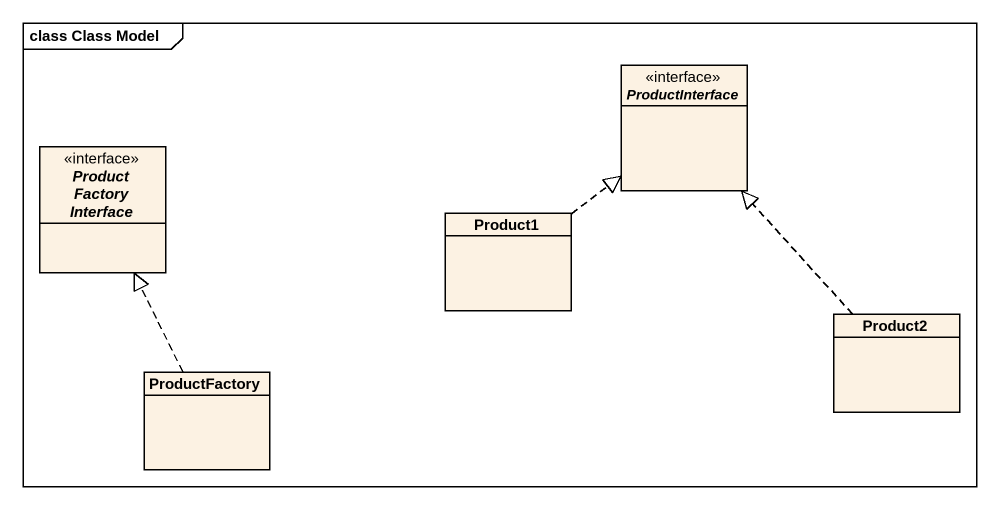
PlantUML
@startuml
mainframe class Class Model
hide circle
hide empty members
interface ProductInterface <<interface>>
interface ProductFactoryInterface <<interface>>
class Product1
class Product2
class ProductFactory
Product1 .up.|> ProductInterface
Product2 .up.|> ProductInterface
ProductFactory .up.|> ProductFactoryInterface
@enduml
